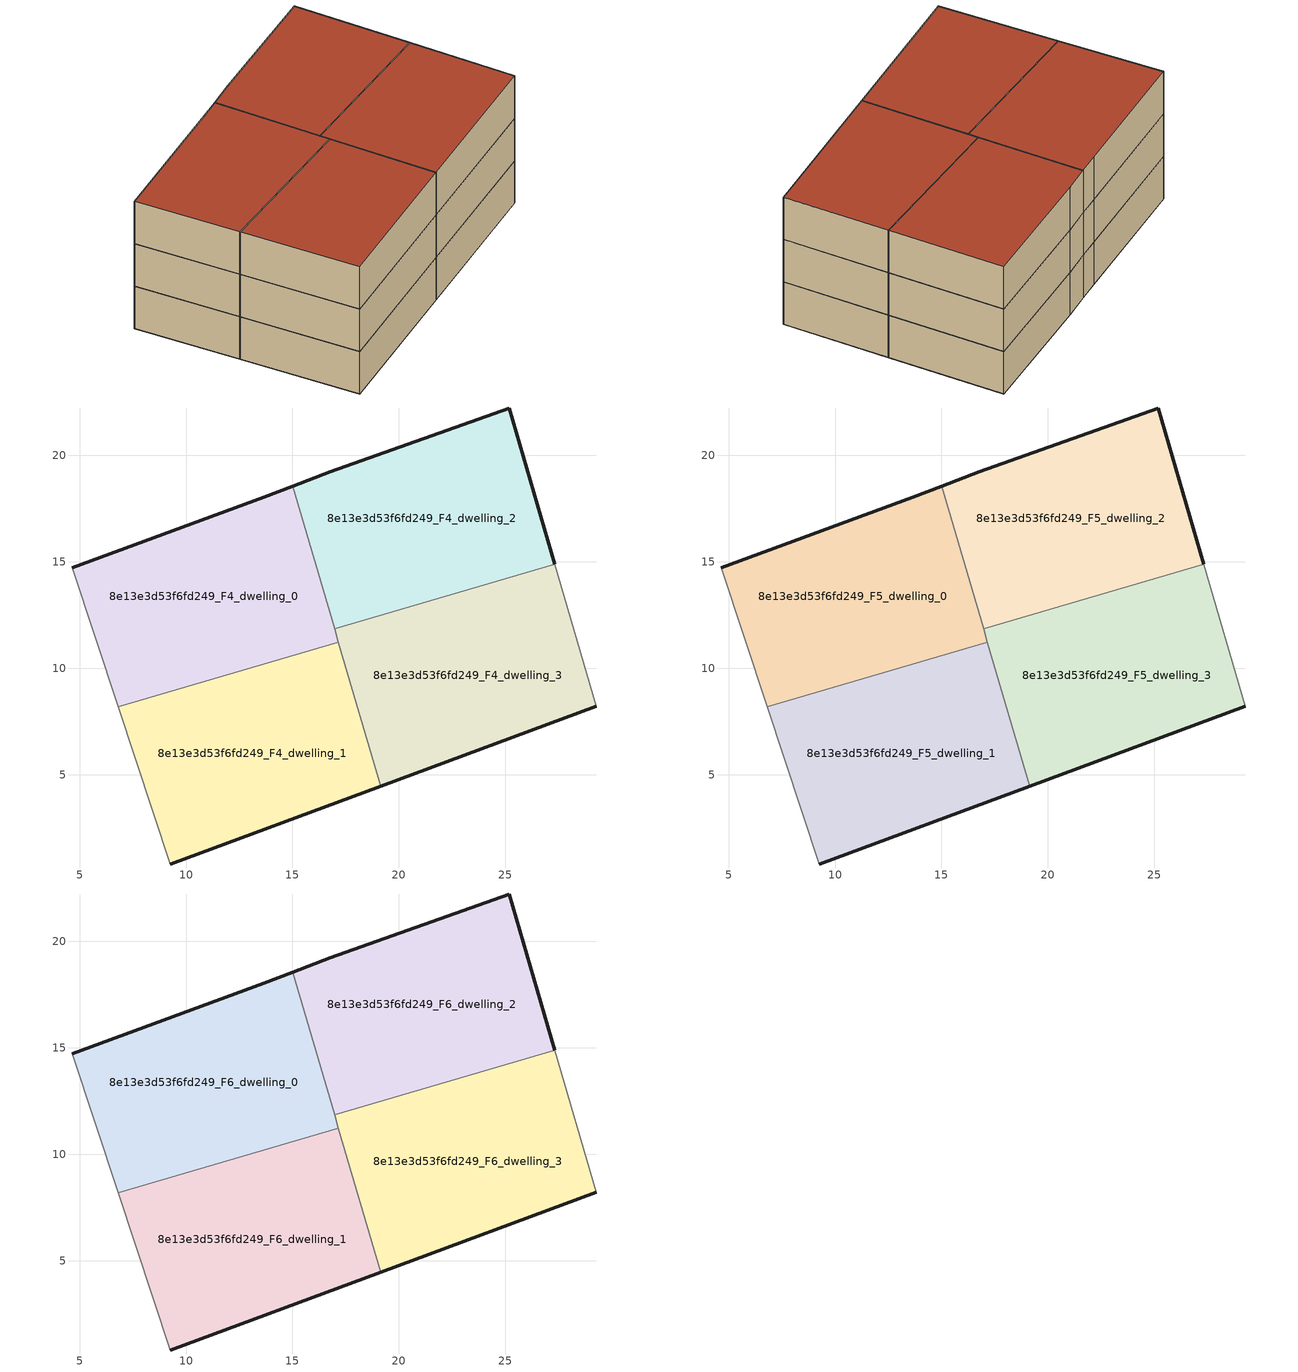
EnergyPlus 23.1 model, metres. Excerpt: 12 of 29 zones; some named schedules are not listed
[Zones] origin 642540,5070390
8e13e3d53f6fd249_F4_dwelling_0
 floor to 8e13e3d53f6fd249_F3_dwelling_0 (EU_floor_Construction): 17.16,11.22 15.02,18.54 13.66,18.02 4.65,14.72 6.81,8.2 z12
 wall outside (EU_wall_Construction): 4.65,14.72 13.66,18.02 15.02,18.54 z12:15
 wall to 8e13e3d53f6fd249_F4_dwelling_1 (EU_wall_Construction): 17.16,11.22 6.81,8.2 z12:15
 wall adiabatic (EU_wall_Construction): 6.81,8.2 4.65,14.72 z12:15
 wall to 8e13e3d53f6fd249_F4_dwelling_2 (EU_wall_Construction): 15.02,18.54 16.97,11.85 z12:15
 wall to 8e13e3d53f6fd249_F4_dwelling_3 (EU_wall_Construction): 16.97,11.85 17.16,11.22 z12:15
8e13e3d53f6fd249_F4_dwelling_1
 floor to 8e13e3d53f6fd249_F3_dwelling_1 (EU_floor_Construction): 19.14,4.46 17.16,11.22 6.81,8.2 9.25,0.81 z12
 wall outside (EU_wall_Construction): 19.14,4.46 9.25,0.81 z12:15
 wall adiabatic (EU_wall_Construction): 9.25,0.81 6.81,8.2 z12:15
 wall to 8e13e3d53f6fd249_F4_dwelling_3 (EU_wall_Construction): 17.16,11.22 19.14,4.46 z12:15
8e13e3d53f6fd249_F4_dwelling_2
 floor to 8e13e3d53f6fd249_F3_dwelling_2 (EU_floor_Construction): 27.32,14.88 25.17,22.22 16.76,19.22 15.02,18.54 16.97,11.85 z12
 wall outside (EU_wall_Construction): 15.02,18.54 16.76,19.22 25.17,22.22 27.32,14.88 z12:15
 wall to 8e13e3d53f6fd249_F4_dwelling_3 (EU_wall_Construction): 27.32,14.88 16.97,11.85 z12:15
8e13e3d53f6fd249_F4_dwelling_3
 floor to 8e13e3d53f6fd249_F3_dwelling_3 (EU_floor_Construction): 29.27,8.21 27.32,14.88 16.97,11.85 19.14,4.46 z12
 wall outside (EU_wall_Construction): 29.27,8.21 19.14,4.46 z12:15
 wall adiabatic (EU_wall_Construction): 27.32,14.88 29.27,8.21 z12:15
8e13e3d53f6fd249_F5_dwelling_0
 floor to 8e13e3d53f6fd249_F4_dwelling_0 (EU_floor_Construction): 17.16,11.22 15.02,18.54 13.66,18.02 4.65,14.72 6.81,8.2 z15
 wall outside (EU_wall_Construction): 4.65,14.72 13.66,18.02 15.02,18.54 z15:18
 wall to 8e13e3d53f6fd249_F5_dwelling_1 (EU_wall_Construction): 17.16,11.22 6.81,8.2 z15:18
 wall adiabatic (EU_wall_Construction): 6.81,8.2 4.65,14.72 z15:18
 wall to 8e13e3d53f6fd249_F5_dwelling_2 (EU_wall_Construction): 15.02,18.54 16.97,11.85 z15:18
 wall to 8e13e3d53f6fd249_F5_dwelling_3 (EU_wall_Construction): 16.97,11.85 17.16,11.22 z15:18
8e13e3d53f6fd249_F5_dwelling_1
 floor to 8e13e3d53f6fd249_F4_dwelling_1 (EU_floor_Construction): 19.14,4.46 17.16,11.22 6.81,8.2 9.25,0.81 z15
 wall outside (EU_wall_Construction): 19.14,4.46 9.25,0.81 z15:18
 wall adiabatic (EU_wall_Construction): 9.25,0.81 6.81,8.2 z15:18
 wall to 8e13e3d53f6fd249_F5_dwelling_3 (EU_wall_Construction): 17.16,11.22 19.14,4.46 z15:18
8e13e3d53f6fd249_F5_dwelling_2
 floor to 8e13e3d53f6fd249_F4_dwelling_2 (EU_floor_Construction): 27.32,14.88 25.17,22.22 16.76,19.22 15.02,18.54 16.97,11.85 z15
 wall outside (EU_wall_Construction): 15.02,18.54 16.76,19.22 25.17,22.22 27.32,14.88 z15:18
 wall to 8e13e3d53f6fd249_F5_dwelling_3 (EU_wall_Construction): 27.32,14.88 16.97,11.85 z15:18
8e13e3d53f6fd249_F5_dwelling_3
 floor to 8e13e3d53f6fd249_F4_dwelling_3 (EU_floor_Construction): 29.27,8.21 27.32,14.88 16.97,11.85 19.14,4.46 z15
 wall outside (EU_wall_Construction): 29.27,8.21 19.14,4.46 z15:18
 wall adiabatic (EU_wall_Construction): 27.32,14.88 29.27,8.21 z15:18
8e13e3d53f6fd249_F6_dwelling_0
 floor to 8e13e3d53f6fd249_F5_dwelling_0 (EU_floor_Construction): 17.16,11.22 15.02,18.54 13.66,18.02 4.65,14.72 6.81,8.2 z18
 wall outside (EU_wall_Construction): 4.65,14.72 13.66,18.02 15.02,18.54 z18:21
 wall to 8e13e3d53f6fd249_F6_dwelling_1 (EU_wall_Construction): 17.16,11.22 6.81,8.2 z18:21
 wall adiabatic (EU_wall_Construction): 6.81,8.2 4.65,14.72 z18:21
 wall to 8e13e3d53f6fd249_F6_dwelling_2 (EU_wall_Construction): 15.02,18.54 16.97,11.85 z18:21
 wall to 8e13e3d53f6fd249_F6_dwelling_3 (EU_wall_Construction): 16.97,11.85 17.16,11.22 z18:21
 roof outside (EU_roof_Construction): 15.02,18.54 17.16,11.22 6.81,8.2 4.65,14.72 13.66,18.02 z21
8e13e3d53f6fd249_F6_dwelling_1
 floor to 8e13e3d53f6fd249_F5_dwelling_1 (EU_floor_Construction): 19.14,4.46 17.16,11.22 6.81,8.2 9.25,0.81 z18
 wall outside (EU_wall_Construction): 19.14,4.46 9.25,0.81 z18:21
 wall adiabatic (EU_wall_Construction): 9.25,0.81 6.81,8.2 z18:21
 wall to 8e13e3d53f6fd249_F6_dwelling_3 (EU_wall_Construction): 17.16,11.22 19.14,4.46 z18:21
 roof outside (EU_roof_Construction): 17.16,11.22 19.14,4.46 9.25,0.81 6.81,8.2 z21
8e13e3d53f6fd249_F6_dwelling_2
 floor to 8e13e3d53f6fd249_F5_dwelling_2 (EU_floor_Construction): 27.32,14.88 25.17,22.22 16.76,19.22 15.02,18.54 16.97,11.85 z18
 wall outside (EU_wall_Construction): 15.02,18.54 16.76,19.22 25.17,22.22 27.32,14.88 z18:21
 wall to 8e13e3d53f6fd249_F6_dwelling_3 (EU_wall_Construction): 27.32,14.88 16.97,11.85 z18:21
 roof outside (EU_roof_Construction): 25.17,22.22 27.32,14.88 16.97,11.85 15.02,18.54 16.76,19.22 z21
8e13e3d53f6fd249_F6_dwelling_3
 floor to 8e13e3d53f6fd249_F5_dwelling_3 (EU_floor_Construction): 29.27,8.21 27.32,14.88 16.97,11.85 19.14,4.46 z18
 wall outside (EU_wall_Construction): 29.27,8.21 19.14,4.46 z18:21
 wall adiabatic (EU_wall_Construction): 27.32,14.88 29.27,8.21 z18:21
 roof outside (EU_roof_Construction): 27.32,14.88 29.27,8.21 19.14,4.46 16.97,11.85 z21
[Building]
EU S2 Campaign: North Axis=0; Terrain=City; Solar Distribution=FullExterior
[Site:Location]
Lyon-Bron: Latitude=45.75; Longitude=5; Time Zone=1; Elevation=198
[SizingPeriod:WeatherFileDays]
AnnualSizingPeriod: Begin Month=1; Begin Day of Month=1; End Month=12; End Day of Month=31; Day of Week for Start Day=Monday; Use Weather File Daylight Saving Period=No; Use Weather File Rain and Snow Indicators=No
[MATERIAL]
EU_InternalMass_Material: Roughness=MediumRough; Thickness=0.1; Conductivity=1; Density=1800; Specific Heat=900; Thermal Absorptance=0.9; Solar Absorptance=0.7; Visible Absorptance=0.7
[MATERIAL:NOMASS] Roughness=MediumRough; Thermal Absorptance=0.9; Solar Absorptance=0.7; Visible Absorptance=0.7
Name | Thermal Resistance
EU_wall_NoMass | 0.776494
EU_roof_NoMass | 0.486893
EU_floor_NoMass | 0.421597
[CONSTRUCTION]
EU_wall_Construction: EU_wall_NoMass
EU_roof_Construction: EU_roof_NoMass
EU_floor_Construction: EU_floor_NoMass
EU_InternalMass_Construction: EU_InternalMass_Material
[ZONE] Type=1; Multiplier=1; Ceiling Height=autocalculate; Floor Area=autocalculate; Part of Total Floor Area=Yes
Name | Volume
8e13e3d53f6fd249_F4_dwelling_0; 8e13e3d53f6fd249_F5_dwelling_0; 8e13e3d53f6fd249_F6_dwelling_0 | 236.851
8e13e3d53f6fd249_F4_dwelling_1; 8e13e3d53f6fd249_F5_dwelling_1; 8e13e3d53f6fd249_F6_dwelling_1 | 236.842
8e13e3d53f6fd249_F4_dwelling_2; 8e13e3d53f6fd249_F5_dwelling_2; 8e13e3d53f6fd249_F6_dwelling_2 | 236.852
8e13e3d53f6fd249_F4_dwelling_3; 8e13e3d53f6fd249_F5_dwelling_3; 8e13e3d53f6fd249_F6_dwelling_3 | 236.849
[INTERNALMASS] Construction=EU_InternalMass_Construction
Name | Zone or ZoneList | Surface Area
8e13e3d53f6fd249_F4_dwelling_0_EU_InternalMass | 8e13e3d53f6fd249_F4_dwelling_0 | 78.9508
8e13e3d53f6fd249_F4_dwelling_1_EU_InternalMass | 8e13e3d53f6fd249_F4_dwelling_1 | 78.9475
8e13e3d53f6fd249_F4_dwelling_2_EU_InternalMass | 8e13e3d53f6fd249_F4_dwelling_2 | 78.9508
8e13e3d53f6fd249_F4_dwelling_3_EU_InternalMass | 8e13e3d53f6fd249_F4_dwelling_3 | 78.95
8e13e3d53f6fd249_F5_dwelling_0_EU_InternalMass | 8e13e3d53f6fd249_F5_dwelling_0 | 78.9508
8e13e3d53f6fd249_F5_dwelling_1_EU_InternalMass | 8e13e3d53f6fd249_F5_dwelling_1 | 78.9475
8e13e3d53f6fd249_F5_dwelling_2_EU_InternalMass | 8e13e3d53f6fd249_F5_dwelling_2 | 78.9508
8e13e3d53f6fd249_F5_dwelling_3_EU_InternalMass | 8e13e3d53f6fd249_F5_dwelling_3 | 78.95
8e13e3d53f6fd249_F6_dwelling_0_EU_InternalMass | 8e13e3d53f6fd249_F6_dwelling_0 | 78.9508
8e13e3d53f6fd249_F6_dwelling_1_EU_InternalMass | 8e13e3d53f6fd249_F6_dwelling_1 | 78.9475
8e13e3d53f6fd249_F6_dwelling_2_EU_InternalMass | 8e13e3d53f6fd249_F6_dwelling_2 | 78.9508
8e13e3d53f6fd249_F6_dwelling_3_EU_InternalMass | 8e13e3d53f6fd249_F6_dwelling_3 | 78.95
[OTHEREQUIPMENT] Fuel Type=Electricity; Design Level Calculation Method=Watts/Area; Power per Zone Floor Area=1; Fraction Latent=0; Fraction Radiant=0; Fraction Lost=0; Carbon Dioxide Generation Rate=0; EndUse Subcategory=EU_Step8_InternalGains
Name | Zone or ZoneList or Space or SpaceList | Schedule
EU_Step8_InternalGain_8e13e3d53f6fd249_F4_dwelling_0_f000 | 8e13e3d53f6fd249_F4_dwelling_0 | EU_Step8_GainSchedule_8e13e3d53f6fd249_F4_dwelling_0_f000
EU_Step8_InternalGain_8e13e3d53f6fd249_F4_dwelling_1_f000 | 8e13e3d53f6fd249_F4_dwelling_1 | EU_Step8_GainSchedule_8e13e3d53f6fd249_F4_dwelling_1_f000
EU_Step8_InternalGain_8e13e3d53f6fd249_F4_dwelling_2_f000 | 8e13e3d53f6fd249_F4_dwelling_2 | EU_Step8_GainSchedule_8e13e3d53f6fd249_F4_dwelling_2_f000
EU_Step8_InternalGain_8e13e3d53f6fd249_F4_dwelling_3_f000 | 8e13e3d53f6fd249_F4_dwelling_3 | EU_Step8_GainSchedule_8e13e3d53f6fd249_F4_dwelling_3_f000
EU_Step8_InternalGain_8e13e3d53f6fd249_F5_dwelling_0_f000 | 8e13e3d53f6fd249_F5_dwelling_0 | EU_Step8_GainSchedule_8e13e3d53f6fd249_F5_dwelling_0_f000
EU_Step8_InternalGain_8e13e3d53f6fd249_F5_dwelling_1_f000 | 8e13e3d53f6fd249_F5_dwelling_1 | EU_Step8_GainSchedule_8e13e3d53f6fd249_F5_dwelling_1_f000
EU_Step8_InternalGain_8e13e3d53f6fd249_F5_dwelling_2_f000 | 8e13e3d53f6fd249_F5_dwelling_2 | EU_Step8_GainSchedule_8e13e3d53f6fd249_F5_dwelling_2_f000
EU_Step8_InternalGain_8e13e3d53f6fd249_F5_dwelling_3_f000 | 8e13e3d53f6fd249_F5_dwelling_3 | EU_Step8_GainSchedule_8e13e3d53f6fd249_F5_dwelling_3_f000
EU_Step8_InternalGain_8e13e3d53f6fd249_F6_dwelling_0_f000 | 8e13e3d53f6fd249_F6_dwelling_0 | EU_Step8_GainSchedule_8e13e3d53f6fd249_F6_dwelling_0_f000
EU_Step8_InternalGain_8e13e3d53f6fd249_F6_dwelling_1_f000 | 8e13e3d53f6fd249_F6_dwelling_1 | EU_Step8_GainSchedule_8e13e3d53f6fd249_F6_dwelling_1_f000
EU_Step8_InternalGain_8e13e3d53f6fd249_F6_dwelling_2_f000 | 8e13e3d53f6fd249_F6_dwelling_2 | EU_Step8_GainSchedule_8e13e3d53f6fd249_F6_dwelling_2_f000
EU_Step8_InternalGain_8e13e3d53f6fd249_F6_dwelling_3_f000 | 8e13e3d53f6fd249_F6_dwelling_3 | EU_Step8_GainSchedule_8e13e3d53f6fd249_F6_dwelling_3_f000
[ZONEVENTILATION:DESIGNFLOWRATE] Schedule=EU_AlwaysOn; Design Flow Rate Calculation Method=AirChanges/Hour; Air Changes per Hour=0.693814; Ventilation Type=Natural; Fan Pressure Rise=0; Fan Total Efficiency=1; Constant Term Coefficient=1; Temperature Term Coefficient=0; Velocity Term Coefficient=0; Velocity Squared Term Coefficient=0; Minimum Indoor Temperature=-100; Maximum Indoor Temperature=100; Delta Temperature=-100; Minimum Outdoor Temperature=-100; Maximum Outdoor Temperature=100; Maximum Wind Speed=40
Name | Zone or ZoneList or Space or SpaceList
EU_ConstantAir_8e13e3d53f6fd249_F4_dwelling_0 | 8e13e3d53f6fd249_F4_dwelling_0
EU_ConstantAir_8e13e3d53f6fd249_F4_dwelling_1 | 8e13e3d53f6fd249_F4_dwelling_1
EU_ConstantAir_8e13e3d53f6fd249_F4_dwelling_2 | 8e13e3d53f6fd249_F4_dwelling_2
EU_ConstantAir_8e13e3d53f6fd249_F4_dwelling_3 | 8e13e3d53f6fd249_F4_dwelling_3
EU_ConstantAir_8e13e3d53f6fd249_F5_dwelling_0 | 8e13e3d53f6fd249_F5_dwelling_0
EU_ConstantAir_8e13e3d53f6fd249_F5_dwelling_1 | 8e13e3d53f6fd249_F5_dwelling_1
EU_ConstantAir_8e13e3d53f6fd249_F5_dwelling_2 | 8e13e3d53f6fd249_F5_dwelling_2
EU_ConstantAir_8e13e3d53f6fd249_F5_dwelling_3 | 8e13e3d53f6fd249_F5_dwelling_3
EU_ConstantAir_8e13e3d53f6fd249_F6_dwelling_0 | 8e13e3d53f6fd249_F6_dwelling_0
EU_ConstantAir_8e13e3d53f6fd249_F6_dwelling_1 | 8e13e3d53f6fd249_F6_dwelling_1
EU_ConstantAir_8e13e3d53f6fd249_F6_dwelling_2 | 8e13e3d53f6fd249_F6_dwelling_2
EU_ConstantAir_8e13e3d53f6fd249_F6_dwelling_3 | 8e13e3d53f6fd249_F6_dwelling_3
[HVACTEMPLATE:THERMOSTAT] Constant Heating Setpoint=20; Constant Cooling Setpoint=50
EU_HeatOnly_8e13e3d53f6fd249_F0_dwelling_0; EU_HeatOnly_8e13e3d53f6fd249_F0_dwelling_1; EU_HeatOnly_8e13e3d53f6fd249_F0_dwelling_2; EU_HeatOnly_8e13e3d53f6fd249_F0_dwelling_3; EU_HeatOnly_8e13e3d53f6fd249_F0_dwelling_4; EU_HeatOnly_8e13e3d53f6fd249_F1_dwelling_0; EU_HeatOnly_8e13e3d53f6fd249_F1_dwelling_1; EU_HeatOnly_8e13e3d53f6fd249_F1_dwelling_2; EU_HeatOnly_8e13e3d53f6fd249_F1_dwelling_3; EU_HeatOnly_8e13e3d53f6fd249_F2_dwelling_0; EU_HeatOnly_8e13e3d53f6fd249_F2_dwelling_1; EU_HeatOnly_8e13e3d53f6fd249_F2_dwelling_2; EU_HeatOnly_8e13e3d53f6fd249_F2_dwelling_3; EU_HeatOnly_8e13e3d53f6fd249_F3_dwelling_0; EU_HeatOnly_8e13e3d53f6fd249_F3_dwelling_1; EU_HeatOnly_8e13e3d53f6fd249_F3_dwelling_2; EU_HeatOnly_8e13e3d53f6fd249_F3_dwelling_3; EU_HeatOnly_8e13e3d53f6fd249_F4_dwelling_0; EU_HeatOnly_8e13e3d53f6fd249_F4_dwelling_1; EU_HeatOnly_8e13e3d53f6fd249_F4_dwelling_2; EU_HeatOnly_8e13e3d53f6fd249_F4_dwelling_3; EU_HeatOnly_8e13e3d53f6fd249_F5_dwelling_0; EU_HeatOnly_8e13e3d53f6fd249_F5_dwelling_1; EU_HeatOnly_8e13e3d53f6fd249_F5_dwelling_2; EU_HeatOnly_8e13e3d53f6fd249_F5_dwelling_3; EU_HeatOnly_8e13e3d53f6fd249_F6_dwelling_0; EU_HeatOnly_8e13e3d53f6fd249_F6_dwelling_1; EU_HeatOnly_8e13e3d53f6fd249_F6_dwelling_2; EU_HeatOnly_8e13e3d53f6fd249_F6_dwelling_3
[HVACTEMPLATE:ZONE:IDEALLOADSAIRSYSTEM] System Availability Schedule=EU_AlwaysOn; Maximum Heating Supply Air Temperature=50; Minimum Cooling Supply Air Temperature=13; Maximum Heating Supply Air Humidity Ratio=0.0156; Minimum Cooling Supply Air Humidity Ratio=0.0077; Heating Limit=NoLimit; Cooling Limit=NoLimit; Heating Availability Schedule=EU_AlwaysOn; Cooling Availability Schedule=EU_CoolingOff; Dehumidification Control Type=ConstantSensibleHeatRatio; Cooling Sensible Heat Ratio=0.7; Dehumidification Setpoint=60; Humidification Control Type=None; Humidification Setpoint=30; Outdoor Air Method=None; Outdoor Air Flow Rate per Person=0.00944; Outdoor Air Flow Rate per Zone Floor Area=0; Outdoor Air Flow Rate per Zone=0; Demand Controlled Ventilation Type=None; Outdoor Air Economizer Type=NoEconomizer; Heat Recovery Type=None; Sensible Heat Recovery Effectiveness=0.7; Latent Heat Recovery Effectiveness=0.65
Name | Template Thermostat
8e13e3d53f6fd249_F4_dwelling_0 | EU_HeatOnly_8e13e3d53f6fd249_F4_dwelling_0
8e13e3d53f6fd249_F4_dwelling_1 | EU_HeatOnly_8e13e3d53f6fd249_F4_dwelling_1
8e13e3d53f6fd249_F4_dwelling_2 | EU_HeatOnly_8e13e3d53f6fd249_F4_dwelling_2
8e13e3d53f6fd249_F4_dwelling_3 | EU_HeatOnly_8e13e3d53f6fd249_F4_dwelling_3
8e13e3d53f6fd249_F5_dwelling_0 | EU_HeatOnly_8e13e3d53f6fd249_F5_dwelling_0
8e13e3d53f6fd249_F5_dwelling_1 | EU_HeatOnly_8e13e3d53f6fd249_F5_dwelling_1
8e13e3d53f6fd249_F5_dwelling_2 | EU_HeatOnly_8e13e3d53f6fd249_F5_dwelling_2
8e13e3d53f6fd249_F5_dwelling_3 | EU_HeatOnly_8e13e3d53f6fd249_F5_dwelling_3
8e13e3d53f6fd249_F6_dwelling_0 | EU_HeatOnly_8e13e3d53f6fd249_F6_dwelling_0
8e13e3d53f6fd249_F6_dwelling_1 | EU_HeatOnly_8e13e3d53f6fd249_F6_dwelling_1
8e13e3d53f6fd249_F6_dwelling_2 | EU_HeatOnly_8e13e3d53f6fd249_F6_dwelling_2
8e13e3d53f6fd249_F6_dwelling_3 | EU_HeatOnly_8e13e3d53f6fd249_F6_dwelling_3
[SIZING:ZONE] Zone Cooling Design Supply Air Temperature Input Method=SupplyAirTemperature; Zone Cooling Design Supply Air Temperature=13; Zone Heating Design Supply Air Temperature Input Method=SupplyAirTemperature; Zone Heating Design Supply Air Temperature=50; Zone Cooling Design Supply Air Humidity Ratio=0.008; Zone Heating Design Supply Air Humidity Ratio=0.008; Cooling Design Air Flow Method=DesignDay; Cooling Design Air Flow Rate=0; Cooling Minimum Air Flow per Zone Floor Area=0.000762; Cooling Minimum Air Flow=0; Cooling Minimum Air Flow Fraction=0.2; Heating Design Air Flow Method=DesignDay; Heating Design Air Flow Rate=0; Heating Maximum Air Flow per Zone Floor Area=0.002032; Heating Maximum Air Flow=0.141576; Heating Maximum Air Flow Fraction=0.3; Account for Dedicated Outdoor Air System=No; Dedicated Outdoor Air System Control Strategy=NeutralSupplyAir; Dedicated Outdoor Air Low Setpoint Temperature for Design=autosize; Dedicated Outdoor Air High Setpoint Temperature for Design=autosize; Zone Load Sizing Method=Sensible Load Only No Latent Load; Zone Latent Cooling Design Supply Air Humidity Ratio Input Method=HumidityRatioDifference; Zone Cooling Design Supply Air Humidity Ratio Difference=0.005; Zone Latent Heating Design Supply Air Humidity Ratio Input Method=HumidityRatioDifference; Zone Humidification Design Supply Air Humidity Ratio Difference=0.005
8e13e3d53f6fd249_F4_dwelling_0; 8e13e3d53f6fd249_F4_dwelling_1; 8e13e3d53f6fd249_F4_dwelling_2; 8e13e3d53f6fd249_F4_dwelling_3; 8e13e3d53f6fd249_F5_dwelling_0; 8e13e3d53f6fd249_F5_dwelling_1; 8e13e3d53f6fd249_F5_dwelling_2; 8e13e3d53f6fd249_F5_dwelling_3; 8e13e3d53f6fd249_F6_dwelling_0; 8e13e3d53f6fd249_F6_dwelling_1; 8e13e3d53f6fd249_F6_dwelling_2; 8e13e3d53f6fd249_F6_dwelling_3
[SCHEDULE:FILE]
EU_Step8_GainSchedule_8e13e3d53f6fd249_F4_dwelling_0_f000: File=../../schedules/8e13e3d53f6fd249/8e13e3d53f6fd249_F4_dwelling_0_f000_gain.csv; Column Number=1; Rows to Skip at Top=0; Number of Hours of Data=8760; Column Separator=Comma; Interpolate to Timestep=No; Minutes per Item=60; Adjust Schedule for Daylight Savings=Yes
